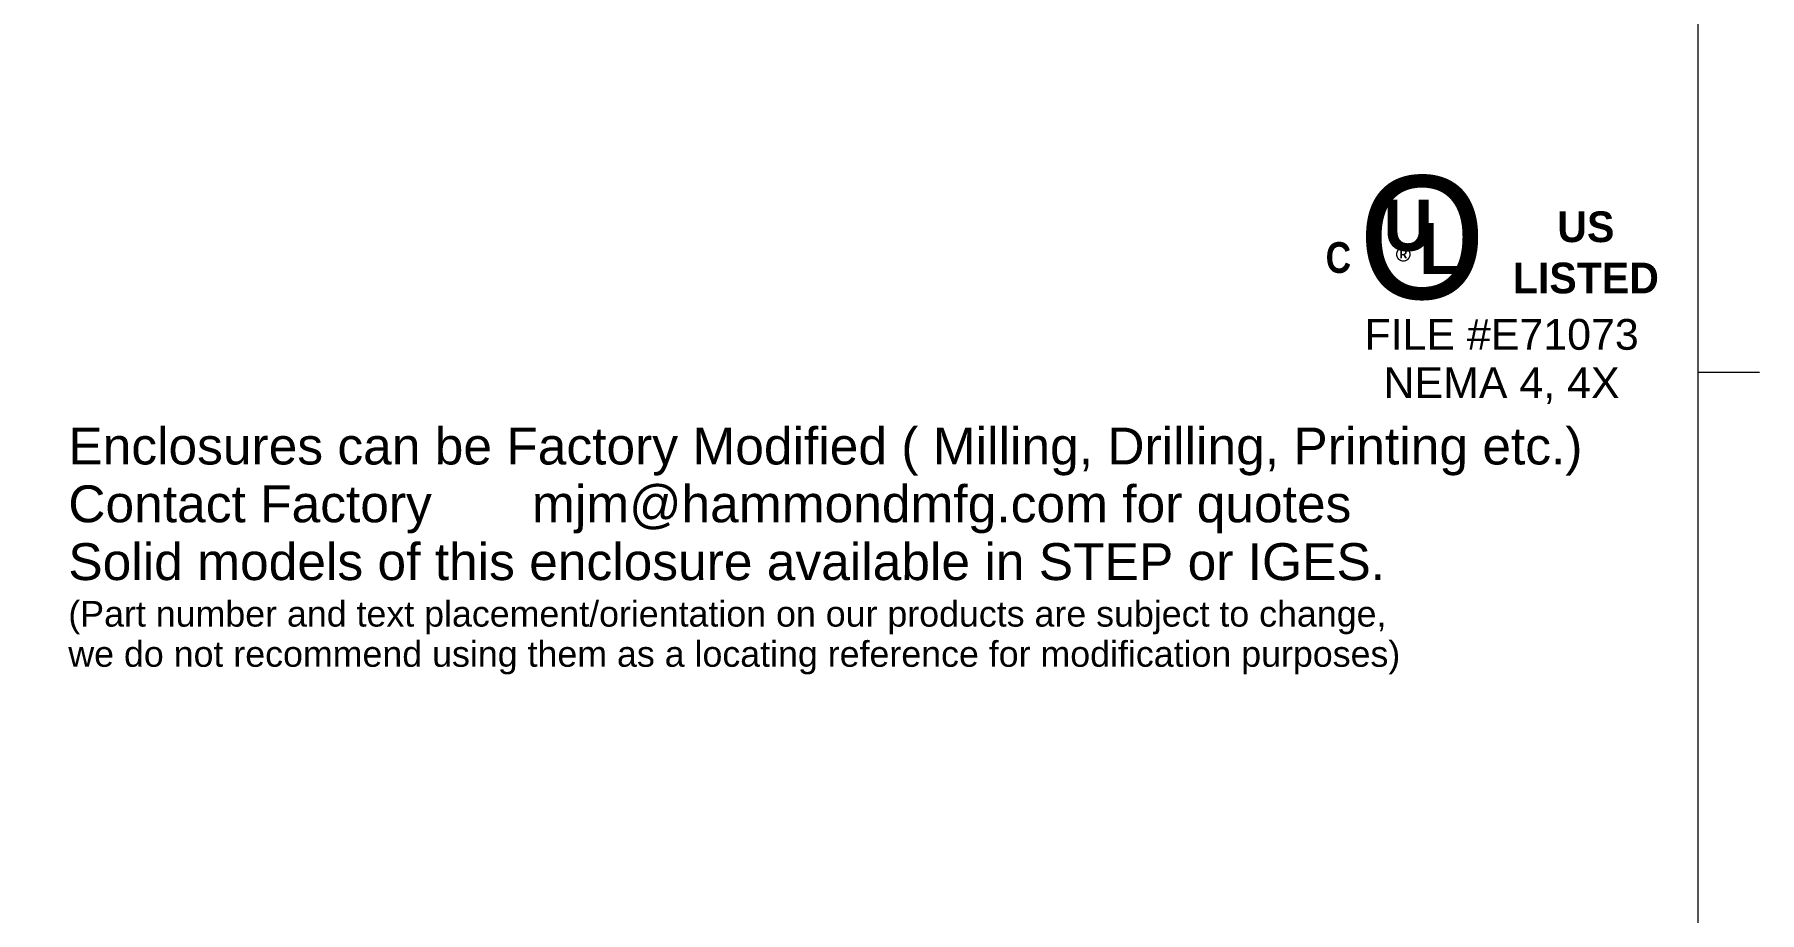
# Model space of a CAD drawing. Header units: millimetres. Extents: x 13 to 608, y 13 to 467.
# Drawn here: x 420.7 to 607.8, y 181.3 to 276.5 of the extents above; entities that cross this region are included whole.
import ezdxf

# ---------------------------------------------------------------- set-up
doc = ezdxf.new("R2010")
doc.units = ezdxf.units.MM
doc.header["$LTSCALE"] = 2.222222
doc.layers.add('Sketch Geometry (ANSI)', color=7, linetype='Continuous', lineweight=9)
doc.layers.add('Symbol (ANSI)', color=7, linetype='Continuous', lineweight=9)
doc.styles.add('Note Text (ANSI)', font='arial.ttf')

# ---------------------------------------------------------------- blocks, each defined once
blk = doc.blocks.new('UL')
at = {"layer": 'Symbol (ANSI)', "attachment_point": 5, "style": 'Note Text (ANSI)'}
for s, insert, char_height, width in [('\\fCentury Gothic|b0|i0;\\H6.0000;O', (-3.935, 2.445), 6, 7.62513), ('\\fCentury Gothic|b1|i0;\\H1.5000;US LISTED', (4.059, 1.743), 1.5, 9.02226)]:
    blk.add_mtext(s, dxfattribs=dict(at, insert=insert, char_height=char_height, width=width))
for s, insert, char_height in [('\\fCentury Gothic|b1|i0;\\H2.5000;U', (-4.617, 3.059), 2.5), ('\\fCentury Gothic|b1|i0;\\H2.5000;L', (-3.059, 1.94), 2.5), ('\\fSwis721 Cn BT|b1|i0;\\H1.5000;C\\fSwis721 Cn BT|b1|i0;\\H2.0000;\\P', (-8.024, 1.49), 1.5), ('\\fCalibri|b0|i0;\\H1.5000;®', (-4.687, 1.15), 1.5)]:
    blk.add_mtext(s, dxfattribs=dict(at, insert=insert, char_height=char_height))
at = {"layer": 'Symbol (ANSI)', "insert": (-0.057, -3.569), "char_height": 1.5, "attachment_point": 5, "line_spacing_factor": 0.944221, "style": 'Note Text (ANSI)'}
blk.add_mtext('\\fArial|b0|i0;\\H1.5000;FILE #E71073\\PNEMA 4, 4X', dxfattribs=at)
blk = doc.blocks.new('Borders Default Border')
at = {"layer": 'Sketch Geometry (ANSI)'}
blk.add_line((270.51, 107.95), (273.526, 107.95), dxfattribs=at)
at = {"layer": 'Sketch Geometry (ANSI)', "flags": 128}
blk.add_lwpolyline([(8.89, 8.89), (8.89, 207.01), (270.51, 207.01), (270.51, 8.89), (8.89, 8.89)], dxfattribs=at)

msp = doc.modelspace()

# ---------------------------------------------------------------- block references
at = {"xscale": 2.222222222222222, "yscale": 2.222222222222222, "zscale": 2.222222222222222}
for name, p in [('Borders Default Border', (0, 0)), ('UL', (579.978, 248.989))]:
    msp.add_blockref(name, p, dxfattribs=at)

# ---------------------------------------------------------------- texts
at = {"layer": 'Symbol (ANSI)', "color": 5, "true_color": 0x0000ff, "insert": (424.362, 220.499), "char_height": 4.444445, "width": 165.11968, "attachment_point": 4, "line_spacing_factor": 0.639812, "style": 'Note Text (ANSI)'}
msp.add_mtext('\\pxsm0.94;{\\fArial|b0|i0;\\H4.0000;Enclosures can be Factory Modified ( Milling, Drilling, Printing etc.)\\P\\fArial|b0|i0;\\H4.0000;Contact Factory       mjm@hammondmfg.com for quotes\\P\\fArial|b0|i0;\\H4.0000;Solid models of this enclosure available in STEP or IGES.\\fArial|b0|i0;\\H4.2222;\\P\\fArial|b0|i0;\\H2.7778;(Part number and text placement/orientation on our products are subject to change,\\P\\fArial|b0|i0;\\H2.7778;we do not recommend using them as a locating reference for modification purposes)\\fCalibri|b0|i0;\\H2.7778;\\P}', dxfattribs=at)

doc.saveas('drawing.dxf')
